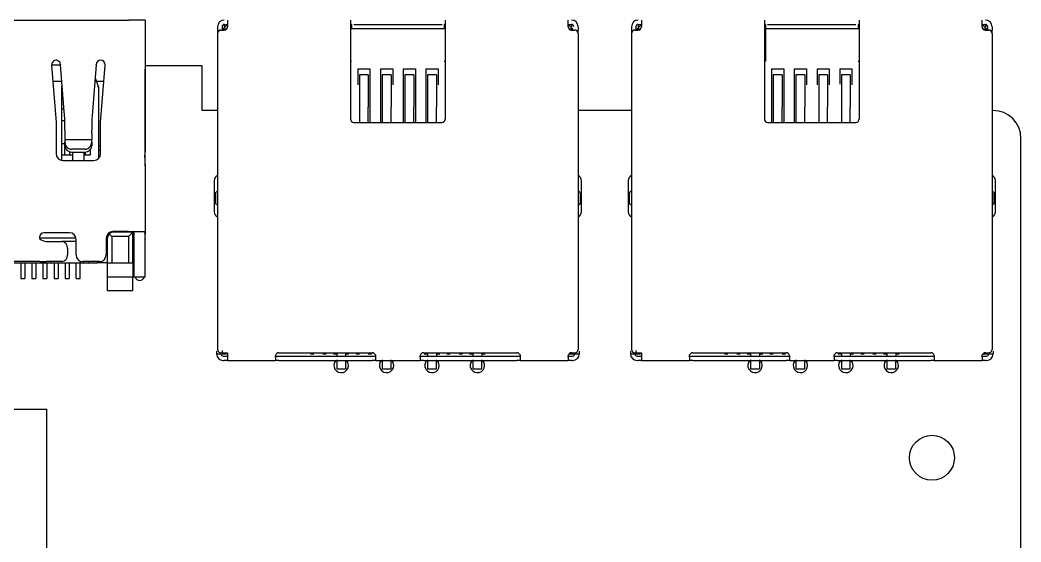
# Model space of a CAD drawing. Header units: millimetres. Extents: x 2 to 1109, y 2 to 430.
# Drawn here: x 285.51 to 330.48, y 342.67 to 366.12 of the extents above; entities that cross this region are included whole.
import ezdxf

# ---------------------------------------------------------------- set-up
doc = ezdxf.new("R2010")
doc.units = ezdxf.units.MM
doc.header["$LTSCALE"] = 0.5
doc.layers.add('几何体', color=7, linetype='Continuous')

msp = doc.modelspace()

# ---------------------------------------------------------------- linework, layer by layer
at = {"layer": '几何体'}
for p, q in [((276.88, 366.113), (290.38, 366.113)), ((291.13, 366.113), (290.38, 366.113)), ((291.13, 366.113), (291.13, 363.913)), ((294.839, 366.121), (294.839, 365.821)), ((300.359, 366.121), (300.359, 365.821)), ((304.619, 366.121), (304.619, 365.821)), ((310.139, 365.821), (310.139, 366.121)), ((313.434, 366.121), (313.434, 365.821)), ((318.954, 366.121), (318.954, 365.821)), ((323.214, 366.121), (323.214, 365.821)), ((328.734, 365.821), (328.734, 366.121)), ((294.389, 365.821), (294.389, 365.671)), ((294.389, 365.671), (294.389, 365.521)), ((294.539, 365.671), (294.689, 365.671)), ((294.589, 365.821), (294.589, 365.671)), ((294.839, 365.921), (294.639, 365.721)), ((294.639, 365.721), (294.797, 365.721)), ((294.639, 365.721), (294.639, 365.671)), ((294.689, 365.921), (294.839, 365.921)), ((294.689, 365.921), (294.689, 365.821)), ((300.359, 365.921), (300.409, 365.921)), ((300.359, 365.821), (300.359, 361.671)), ((300.409, 365.721), (300.359, 365.721)), ((300.409, 365.921), (300.409, 365.721)), ((304.569, 365.721), (300.409, 365.721)), ((300.504, 365.921), (304.474, 365.921)), ((304.569, 365.921), (304.569, 365.721)), ((304.569, 365.921), (304.619, 365.921)), ((304.619, 365.721), (304.569, 365.721)), ((304.619, 365.821), (304.619, 361.671)), ((310.139, 365.921), (310.339, 365.721)), ((310.139, 365.921), (310.289, 365.921)), ((310.181, 365.721), (310.339, 365.721)), ((310.289, 365.921), (310.289, 365.821)), ((310.289, 365.671), (310.439, 365.671)), ((310.339, 365.721), (310.339, 365.671)), ((310.589, 365.821), (310.589, 365.671)), ((310.589, 365.521), (310.589, 365.671)), ((312.984, 365.821), (312.984, 365.671)), ((312.984, 365.671), (312.984, 365.521)), ((313.134, 365.671), (313.284, 365.671)), ((313.184, 365.821), (313.184, 365.671)), ((313.434, 365.921), (313.234, 365.721)), ((313.234, 365.721), (313.392, 365.721)), ((313.234, 365.721), (313.234, 365.671)), ((313.284, 365.921), (313.434, 365.921)), ((313.284, 365.921), (313.284, 365.821)), ((318.954, 365.921), (319.004, 365.921)), ((318.954, 365.821), (318.954, 361.671)), ((319.004, 365.721), (318.954, 365.721)), ((319.004, 365.921), (319.004, 365.721)), ((319.004, 365.721), (319.004, 364.271)), ((323.164, 365.721), (319.004, 365.721)), ((319.099, 365.921), (323.069, 365.921)), ((323.164, 365.921), (323.164, 365.721)), ((323.164, 365.921), (323.214, 365.921)), ((323.214, 365.721), (323.164, 365.721)), ((323.214, 365.821), (323.214, 361.671)), ((328.734, 365.921), (328.934, 365.721)), ((328.734, 365.921), (328.884, 365.921)), ((328.776, 365.721), (328.934, 365.721)), ((328.884, 365.921), (328.884, 365.821)), ((328.884, 365.671), (329.034, 365.671)), ((328.934, 365.721), (328.934, 365.671)), ((328.984, 365.821), (328.984, 365.671)), ((329.184, 365.821), (329.184, 365.671)), ((329.184, 365.521), (329.184, 365.671)), ((294.389, 365.521), (294.389, 351.321)), ((294.389, 365.521), (294.389, 354.021)), ((310.589, 365.521), (310.589, 351.321)), ((312.984, 365.521), (312.984, 351.321)), ((312.984, 365.521), (312.984, 354.021)), ((329.184, 365.521), (329.184, 351.321)), ((286.931, 364.098), (287.13, 361.513)), ((286.933, 364.113), (287.326, 364.113)), ((287.33, 364.127), (287.331, 364.113)), ((287.493, 362.013), (287.331, 364.113)), ((288.93, 364.113), (288.768, 362.013)), ((288.93, 364.113), (288.931, 364.127)), ((289.13, 361.513), (289.33, 364.098)), ((293.689, 364.058), (291.13, 364.058)), ((291.13, 363.913), (291.13, 361.788)), ((291.13, 363.765), (291.13, 363.913)), ((293.689, 362.058), (293.689, 364.058)), ((300.359, 364.271), (300.409, 364.271)), ((300.684, 363.921), (301.234, 363.921)), ((300.684, 363.921), (300.684, 363.214)), ((301.234, 363.921), (301.234, 361.521)), ((301.704, 363.921), (302.254, 363.921)), ((301.704, 363.921), (301.704, 361.521)), ((302.254, 363.921), (302.254, 363.214)), ((302.724, 363.921), (303.274, 363.921)), ((302.724, 363.921), (302.724, 361.521)), ((303.274, 363.921), (303.274, 361.521)), ((303.744, 363.921), (304.294, 363.921)), ((303.744, 363.921), (303.744, 361.521)), ((304.294, 363.921), (304.294, 363.214)), ((304.569, 364.271), (304.619, 364.271)), ((318.954, 364.271), (319.004, 364.271)), ((319.279, 363.921), (319.829, 363.921)), ((319.279, 363.921), (319.279, 361.521)), ((319.829, 363.921), (319.829, 361.521)), ((320.299, 363.921), (320.849, 363.921)), ((320.299, 363.921), (320.299, 361.521)), ((320.849, 363.921), (320.849, 363.214)), ((321.319, 363.921), (321.869, 363.921)), ((321.319, 363.921), (321.319, 363.214)), ((321.869, 363.921), (321.869, 363.214)), ((322.339, 363.921), (322.889, 363.921)), ((322.339, 363.921), (322.339, 363.234)), ((322.889, 363.921), (322.889, 363.214)), ((323.164, 364.271), (323.214, 364.271)), ((288.885, 363.53), (289.022, 363.137)), ((291.13, 362.463), (291.13, 363.765)), ((301.159, 363.659), (300.759, 363.659)), ((300.759, 363.659), (300.759, 363.156)), ((301.159, 363.659), (301.159, 363.156)), ((302.179, 363.659), (301.779, 363.659)), ((301.779, 363.659), (301.779, 363.156)), ((302.179, 363.659), (302.179, 363.156)), ((303.199, 363.659), (302.799, 363.659)), ((302.799, 363.659), (302.799, 363.156)), ((303.199, 363.659), (303.199, 363.156)), ((304.219, 363.659), (303.819, 363.659)), ((303.819, 363.659), (303.819, 363.156)), ((304.219, 363.659), (304.219, 363.156)), ((319.754, 363.659), (319.354, 363.659)), ((319.354, 363.659), (319.354, 363.156)), ((319.754, 363.659), (319.754, 363.156)), ((320.774, 363.659), (320.374, 363.659)), ((320.374, 363.659), (320.374, 363.156)), ((320.774, 363.659), (320.774, 363.156)), ((321.794, 363.659), (321.394, 363.659)), ((321.394, 363.659), (321.394, 363.156)), ((321.794, 363.659), (321.794, 363.156)), ((322.814, 363.659), (322.414, 363.659)), ((322.414, 363.659), (322.414, 363.156)), ((322.814, 363.659), (322.814, 363.156)), ((286.987, 363.374), (287.331, 363.374)), ((287.38, 363.163), (287.38, 359.818)), ((288.939, 363.373), (289.274, 363.373)), ((289.022, 363.137), (289.03, 363.113)), ((289.03, 363.113), (289.03, 363.088)), ((289.03, 363.088), (289.03, 359.89)), ((300.759, 363.156), (300.759, 362.306)), ((301.159, 363.156), (301.159, 362.306)), ((301.779, 363.156), (301.779, 362.306)), ((302.179, 363.156), (302.179, 362.306)), ((302.799, 363.156), (302.799, 362.306)), ((303.199, 363.156), (303.199, 362.306)), ((303.819, 363.156), (303.819, 362.306)), ((304.219, 363.156), (304.219, 362.306)), ((319.354, 363.156), (319.354, 362.306)), ((319.754, 363.156), (319.754, 362.306)), ((320.374, 363.156), (320.374, 362.306)), ((320.774, 363.156), (320.774, 362.306)), ((321.394, 363.156), (321.394, 362.306)), ((321.794, 363.156), (321.794, 362.306)), ((322.414, 363.156), (322.414, 362.306)), ((322.814, 363.156), (322.814, 362.306)), ((287.485, 362.113), (287.38, 362.113)), ((291.13, 359.862), (291.13, 362.463)), ((294.389, 362.058), (293.689, 362.058)), ((300.759, 362.306), (300.759, 362.204)), ((300.759, 362.204), (300.759, 361.521)), ((301.159, 362.306), (301.159, 362.204)), ((301.159, 361.521), (301.159, 362.204)), ((301.779, 362.306), (301.779, 362.204)), ((301.779, 362.204), (301.779, 361.521)), ((302.179, 362.306), (302.179, 362.204)), ((302.179, 361.521), (302.179, 362.204)), ((302.799, 362.306), (302.799, 362.204)), ((302.799, 362.204), (302.799, 361.521)), ((303.199, 362.306), (303.199, 362.204)), ((303.199, 361.521), (303.199, 362.204)), ((303.819, 362.306), (303.819, 362.204)), ((303.819, 362.204), (303.819, 361.521)), ((304.219, 362.306), (304.219, 362.204)), ((304.219, 361.521), (304.219, 362.204)), ((312.984, 362.058), (310.589, 362.058)), ((319.354, 362.306), (319.354, 362.204)), ((319.354, 362.204), (319.354, 361.521)), ((319.754, 362.306), (319.754, 362.204)), ((319.754, 361.521), (319.754, 362.204)), ((320.374, 362.306), (320.374, 362.204)), ((320.374, 362.204), (320.374, 361.521)), ((320.774, 362.306), (320.774, 362.204)), ((320.774, 361.521), (320.774, 362.204)), ((321.394, 362.306), (321.394, 362.204)), ((321.394, 362.204), (321.394, 361.521)), ((321.794, 362.306), (321.794, 362.204)), ((321.794, 361.521), (321.794, 362.204)), ((322.414, 362.306), (322.414, 362.204)), ((322.414, 362.204), (322.414, 361.521)), ((322.814, 362.306), (322.814, 362.204)), ((322.814, 361.521), (322.814, 362.204)), ((287.38, 361.613), (287.524, 361.613)), ((287.493, 362.013), (287.493, 362.013)), ((287.499, 361.931), (287.499, 361.93)), ((287.53, 361.529), (287.518, 361.686)), ((288.743, 361.686), (288.73, 361.529)), ((288.768, 362.013), (288.768, 362.013)), ((287.13, 361.513), (287.13, 360.113)), ((287.53, 361.168), (287.53, 361.529)), ((287.53, 361.168), (287.53, 361.032)), ((288.73, 361.529), (288.73, 361.168)), ((288.73, 361.032), (288.73, 361.168)), ((289.13, 360.113), (289.13, 361.513)), ((300.509, 361.521), (304.469, 361.521)), ((319.104, 361.521), (323.064, 361.521)), ((287.53, 361.032), (287.53, 360.758)), ((287.53, 360.758), (287.53, 360.646)), ((287.53, 360.758), (288.73, 360.758)), ((288.73, 361.032), (288.73, 360.758)), ((288.73, 360.646), (288.73, 360.758)), ((330.484, 303.227), (330.484, 360.797)), ((287.53, 360.563), (287.38, 360.563)), ((287.51, 360.563), (287.51, 360.063)), ((287.53, 360.462), (287.53, 360.646)), ((288.43, 360.311), (287.83, 360.311)), ((288.68, 360.063), (288.68, 360.311)), ((288.73, 360.646), (288.73, 360.462)), ((289.13, 360.473), (289.03, 360.473)), ((289.03, 360.273), (289.13, 360.273)), ((287.38, 360.063), (287.88, 360.063)), ((287.43, 359.813), (287.53, 359.813)), ((287.53, 359.813), (288.73, 359.813)), ((287.75, 360.063), (287.75, 360.198)), ((287.83, 360.188), (288.43, 360.188)), ((287.88, 359.813), (287.88, 360.188)), ((288.38, 360.188), (288.38, 359.813)), ((288.38, 360.063), (288.68, 360.063)), ((288.445, 360.063), (288.445, 360.189)), ((288.73, 359.813), (288.83, 359.813)), ((291.13, 359.862), (291.116, 359.862)), ((291.125, 359.964), (291.119, 360.052)), ((291.13, 359.763), (291.13, 359.862)), ((291.115, 359.763), (291.13, 359.763)), ((291.13, 359.57), (291.13, 359.763)), ((291.13, 359.57), (291.13, 356.479)), ((294.239, 358.901), (294.239, 357.501)), ((310.739, 357.501), (310.739, 358.901)), ((312.834, 358.901), (312.834, 357.501)), ((329.334, 357.501), (329.334, 358.901)), ((294.289, 358.321), (294.289, 357.921)), ((310.689, 357.921), (310.689, 358.321)), ((312.884, 358.321), (312.884, 357.921)), ((329.284, 357.921), (329.284, 358.321)), ((288.026, 356.313), (286.387, 356.313)), ((287.73, 356.563), (286.58, 356.563)), ((288.03, 355.563), (288.03, 356.263)), ((289.38, 356.313), (289.38, 355.563)), ((289.43, 356.293), (289.43, 355.213)), ((289.63, 356.393), (289.518, 356.506)), ((289.63, 356.393), (289.63, 355.213)), ((290.38, 356.393), (289.63, 356.393)), ((289.88, 356.613), (289.68, 356.613)), ((290.58, 356.593), (289.73, 356.593)), ((290.38, 356.613), (289.88, 356.613)), ((290.18, 356.613), (290.18, 356.593)), ((290.38, 356.613), (291.087, 356.613)), ((290.58, 356.593), (290.38, 356.393)), ((290.38, 356.393), (290.38, 355.213)), ((290.58, 355.213), (290.58, 356.593)), ((290.63, 356.479), (290.63, 356.313)), ((290.63, 356.313), (290.63, 354.863)), ((291.13, 356.313), (291.13, 356.479)), ((291.13, 354.863), (291.13, 356.313)), ((291.13, 356.263), (291.13, 356.247)), ((286.738, 356.163), (287.388, 356.163)), ((288.03, 356.163), (287.388, 356.163)), ((287.647, 355.863), (287.647, 355.563)), ((286.395, 355.263), (280.866, 355.263)), ((281.218, 355.213), (286.042, 355.213)), ((285.54, 355.213), (285.54, 354.513)), ((285.72, 355.213), (285.72, 354.513)), ((286.04, 355.213), (286.04, 354.513)), ((286.042, 355.213), (286.475, 355.213)), ((286.22, 355.213), (286.22, 354.513)), ((286.395, 355.263), (286.695, 355.263)), ((286.475, 355.213), (286.91, 355.213)), ((286.54, 355.213), (286.54, 354.513)), ((287.388, 355.263), (286.695, 355.263)), ((286.72, 355.213), (286.72, 354.513)), ((286.91, 355.213), (286.91, 355.263)), ((286.91, 355.213), (288.23, 355.213)), ((287.04, 355.213), (287.04, 354.513)), ((287.22, 355.213), (287.22, 354.513)), ((287.54, 355.213), (287.54, 354.513)), ((287.72, 355.213), (287.72, 354.513)), ((288.04, 354.513), (288.04, 355.213)), ((288.22, 354.513), (288.22, 355.213)), ((288.23, 355.213), (288.23, 355.281)), ((288.23, 355.213), (288.38, 355.213)), ((289.08, 355.263), (288.33, 355.263)), ((288.38, 355.213), (288.38, 355.263)), ((288.38, 355.213), (288.58, 355.213)), ((288.58, 355.263), (288.58, 355.213)), ((288.58, 355.213), (288.98, 355.213)), ((288.98, 355.263), (288.98, 355.213)), ((289.43, 355.213), (288.98, 355.213)), ((289.43, 355.213), (289.63, 355.213)), ((289.43, 355.213), (289.43, 354.563)), ((289.63, 355.213), (290.38, 355.213)), ((290.38, 355.213), (290.58, 355.213)), ((290.58, 355.213), (290.58, 354.563)), ((290.63, 354.863), (290.63, 354.563)), ((291.13, 354.563), (291.13, 354.863)), ((285.54, 354.513), (285.72, 354.513)), ((286.04, 354.513), (286.22, 354.513)), ((286.54, 354.513), (286.72, 354.513)), ((287.04, 354.513), (287.22, 354.513)), ((287.54, 354.513), (287.72, 354.513)), ((288.04, 354.513), (288.22, 354.513)), ((290.58, 354.563), (289.43, 354.563)), ((289.43, 354.563), (289.43, 353.963)), ((290.58, 354.563), (290.63, 354.563)), ((290.58, 353.963), (290.58, 354.563)), ((291.13, 354.563), (290.63, 354.563)), ((289.43, 353.963), (290.58, 353.963)), ((294.589, 351.271), (294.589, 351.121)), ((313.184, 351.271), (313.184, 351.121)), ((294.339, 351.24), (294.339, 351.121)), ((294.339, 351.121), (294.539, 351.121)), ((294.539, 351.171), (294.839, 351.171)), ((294.589, 351.121), (294.789, 351.121)), ((294.639, 351.021), (294.689, 351.021)), ((294.639, 350.821), (294.689, 350.821)), ((294.689, 351.021), (294.839, 351.021)), ((294.839, 350.821), (294.689, 350.821)), ((294.839, 351.171), (294.839, 351.071)), ((294.839, 351.071), (294.839, 350.822)), ((294.839, 350.822), (296.989, 350.822)), ((296.989, 351.021), (297.139, 351.021)), ((296.989, 350.965), (296.989, 350.822)), ((297.139, 350.821), (296.989, 350.821)), ((297.139, 351.171), (301.339, 351.171)), ((297.139, 351.021), (301.339, 351.021)), ((297.139, 350.821), (301.339, 350.821)), ((298.569, 351.126), (298.719, 351.126)), ((299.119, 351.126), (299.269, 351.126)), ((299.589, 351.126), (299.739, 351.126)), ((299.739, 351.126), (299.739, 351.046)), ((299.739, 350.849), (299.739, 350.446)), ((300.139, 351.126), (300.289, 351.126)), ((300.139, 351.126), (300.139, 351.047)), ((300.139, 350.821), (300.139, 350.446)), ((300.609, 351.126), (300.759, 351.126)), ((301.159, 351.126), (301.309, 351.126)), ((301.339, 351.021), (301.489, 351.021)), ((301.489, 350.821), (301.339, 350.821)), ((301.489, 350.965), (301.489, 350.822)), ((301.489, 350.822), (303.489, 350.822)), ((301.779, 350.849), (301.779, 350.446)), ((302.179, 350.446), (302.179, 350.851)), ((303.489, 351.021), (303.639, 351.021)), ((303.489, 350.965), (303.489, 350.822)), ((303.639, 350.821), (303.489, 350.821)), ((303.639, 351.171), (307.839, 351.171)), ((303.639, 351.021), (307.839, 351.021)), ((303.639, 350.821), (307.839, 350.821)), ((303.669, 351.126), (303.819, 351.126)), ((303.819, 351.126), (303.819, 351.046)), ((303.819, 350.849), (303.819, 350.446)), ((304.219, 351.126), (304.369, 351.126)), ((304.219, 351.126), (304.219, 351.047)), ((304.219, 350.446), (304.219, 350.851)), ((304.689, 351.126), (304.839, 351.126)), ((305.239, 351.126), (305.389, 351.126)), ((305.709, 351.126), (305.859, 351.126)), ((305.859, 351.126), (305.859, 351.046)), ((305.859, 350.849), (305.859, 350.446)), ((306.259, 351.126), (306.409, 351.126)), ((306.259, 351.126), (306.259, 351.047)), ((306.259, 350.446), (306.259, 350.851)), ((307.839, 351.021), (307.989, 351.021)), ((307.989, 350.821), (307.839, 350.821)), ((307.989, 350.965), (307.989, 350.822)), ((307.989, 350.822), (310.139, 350.822)), ((310.139, 351.021), (310.289, 351.021)), ((310.139, 350.965), (310.139, 350.822)), ((310.289, 350.821), (310.139, 350.821)), ((310.189, 351.121), (310.389, 351.121)), ((310.289, 351.171), (310.439, 351.171)), ((310.289, 351.021), (310.339, 351.021)), ((310.289, 350.821), (310.339, 350.821)), ((310.439, 351.121), (310.639, 351.121)), ((310.639, 351.24), (310.639, 351.121)), ((312.934, 351.24), (312.934, 351.121)), ((312.934, 351.121), (313.134, 351.121)), ((313.134, 351.171), (313.434, 351.171)), ((313.184, 351.121), (313.384, 351.121)), ((313.234, 351.021), (313.284, 351.021)), ((313.234, 350.821), (313.284, 350.821)), ((313.284, 351.021), (313.434, 351.021)), ((313.434, 350.821), (313.284, 350.821)), ((313.434, 351.171), (313.434, 351.071)), ((313.434, 351.071), (313.434, 350.822)), ((313.434, 350.822), (315.584, 350.822)), ((315.584, 351.021), (315.734, 351.021)), ((315.584, 350.965), (315.584, 350.822)), ((315.734, 350.821), (315.584, 350.821)), ((315.734, 351.171), (319.934, 351.171)), ((315.734, 351.021), (319.934, 351.021)), ((315.734, 350.821), (319.934, 350.821)), ((317.164, 351.126), (317.314, 351.126)), ((317.714, 351.126), (317.864, 351.126)), ((318.184, 351.126), (318.334, 351.126)), ((318.334, 351.126), (318.334, 351.046)), ((318.334, 350.849), (318.334, 350.446)), ((318.734, 351.126), (318.884, 351.126)), ((318.734, 351.126), (318.734, 351.047)), ((318.734, 350.851), (318.734, 350.446)), ((319.204, 351.126), (319.354, 351.126)), ((319.754, 351.126), (319.904, 351.126)), ((319.934, 351.021), (320.084, 351.021)), ((320.084, 350.821), (319.934, 350.821)), ((320.084, 350.965), (320.084, 350.822)), ((320.084, 350.822), (322.084, 350.822)), ((320.374, 350.849), (320.374, 350.446)), ((320.774, 350.446), (320.774, 350.851)), ((322.084, 351.021), (322.234, 351.021)), ((322.084, 350.965), (322.084, 350.822)), ((322.234, 350.821), (322.084, 350.821)), ((322.234, 351.171), (326.434, 351.171)), ((322.234, 351.021), (326.434, 351.021)), ((322.234, 350.821), (326.434, 350.821)), ((322.264, 351.126), (322.414, 351.126)), ((322.414, 351.126), (322.414, 351.046)), ((322.414, 350.849), (322.414, 350.446)), ((322.814, 351.126), (322.964, 351.126)), ((322.814, 351.126), (322.814, 351.047)), ((322.814, 350.446), (322.814, 350.851)), ((323.284, 351.126), (323.434, 351.126)), ((323.834, 351.126), (323.984, 351.126)), ((324.304, 351.126), (324.454, 351.126)), ((324.454, 351.126), (324.454, 351.046)), ((324.454, 350.849), (324.454, 350.446)), ((324.854, 351.126), (325.004, 351.126)), ((324.854, 351.126), (324.854, 351.047)), ((324.854, 350.446), (324.854, 350.851)), ((326.434, 351.021), (326.584, 351.021)), ((326.584, 350.821), (326.434, 350.821)), ((326.584, 350.965), (326.584, 350.822)), ((326.584, 350.822), (328.734, 350.822)), ((328.734, 351.021), (328.884, 351.021)), ((328.734, 350.965), (328.734, 350.822)), ((328.884, 350.821), (328.734, 350.821)), ((328.784, 351.121), (328.984, 351.121)), ((328.884, 351.171), (329.034, 351.171)), ((328.884, 351.021), (328.934, 351.021)), ((328.884, 350.821), (328.934, 350.821)), ((329.034, 351.121), (329.234, 351.121)), ((329.234, 351.24), (329.234, 351.121)), ((299.739, 350.446), (300.139, 350.446)), ((301.779, 350.446), (302.179, 350.446)), ((303.819, 350.446), (304.219, 350.446)), ((305.859, 350.446), (306.259, 350.446)), ((318.334, 350.446), (318.734, 350.446)), ((320.374, 350.446), (320.774, 350.446)), ((322.414, 350.446), (322.814, 350.446)), ((324.454, 350.446), (324.854, 350.446)), ((263.702, 348.633), (286.702, 348.633)), ((286.702, 348.633), (286.702, 325.633))]:
    msp.add_line(p, q, dxfattribs=at)
at = {"layer": '几何体', "flags": 128}
for points in [[(287.331, 363.374), (287.358, 363.365), (287.38, 363.363)], [(287.518, 361.686), (287.504, 361.868), (287.493, 362.013)], [(288.768, 362.013), (288.754, 361.828), (288.743, 361.686)], [(291.13, 361.788), (291.126, 360.648), (291.115, 359.763)], [(291.13, 359.862), (291.129, 359.919), (291.125, 359.964)], [(290.38, 356.613), (290.435, 356.613), (290.487, 356.613), (290.532, 356.609), (290.57, 356.6), (290.599, 356.584), (290.618, 356.559), (290.627, 356.526), (290.63, 356.479)], [(291.13, 356.479), (291.128, 356.54), (291.122, 356.579), (291.109, 356.605), (291.087, 356.613)], [(296.989, 350.965), (296.991, 351.017), (296.998, 351.071)], [(300.264, 350.601), (300.239, 350.725), (300.177, 350.823)], [(301.481, 351.071), (301.487, 351.017), (301.489, 350.965)], [(302.304, 350.601), (302.279, 350.725), (302.216, 350.823)], [(303.489, 350.965), (303.491, 351.017), (303.498, 351.071)], [(304.344, 350.601), (304.319, 350.725), (304.257, 350.823)], [(306.384, 350.601), (306.359, 350.725), (306.297, 350.823)], [(307.981, 351.071), (307.987, 351.017), (307.989, 350.965)], [(310.139, 350.965), (310.141, 351.017), (310.148, 351.071)], [(315.584, 350.965), (315.586, 351.017), (315.592, 351.071)], [(318.859, 350.601), (318.834, 350.725), (318.771, 350.823)], [(320.075, 351.071), (320.082, 351.017), (320.084, 350.965)], [(320.899, 350.601), (320.874, 350.725), (320.811, 350.823)], [(322.084, 350.965), (322.086, 351.017), (322.092, 351.071)], [(322.939, 350.601), (322.914, 350.725), (322.851, 350.823)], [(324.979, 350.601), (324.954, 350.725), (324.891, 350.823)], [(326.575, 351.071), (326.582, 351.017), (326.584, 350.965)], [(328.734, 350.965), (328.736, 351.017), (328.742, 351.071)]]:
    msp.add_lwpolyline(points, dxfattribs=at)
at = {"layer": '几何体'}
msp.add_circle((326.484, 346.452), 1.01, dxfattribs=at)
for centre, radius, start, end in [((294.689, 365.821), 0.3, 90.0033, 179.9964), ((310.289, 365.821), 0.3, 0.0047, 89.9967), ((313.284, 365.821), 0.3, 90.0033, 179.9964), ((328.884, 365.821), 0.3, 0.0047, 89.9967), ((294.544, 365.516), 0.155, 91.7597, 178.2347), ((294.692, 365.818), 0.103, 91.7669, 178.2332), ((294.684, 365.826), 0.155, 271.7718, 358.2395), ((310.294, 365.826), 0.155, 181.7603, 268.2283), ((310.286, 365.818), 0.103, 1.7669, 88.2332), ((310.434, 365.516), 0.155, 1.7653, 88.2403), ((313.139, 365.516), 0.155, 91.7597, 178.2347), ((313.287, 365.818), 0.103, 91.7669, 178.2332), ((313.279, 365.826), 0.155, 271.7718, 358.2395), ((328.889, 365.826), 0.155, 181.7603, 268.2283), ((328.881, 365.818), 0.103, 1.7669, 88.2332), ((329.029, 365.516), 0.155, 1.7653, 88.2403), ((287.13, 364.113), 0.2, 4.0104, 184.3461), ((289.13, 364.113), 0.2, 0, 175.991), ((289.13, 364.113), 0.2, 355.5884, 0), ((288.88, 363.088), 0.15, 0, 19.2901), ((329.223, 360.797), 1.261, 360, 90), ((300.514, 361.676), 0.155, 181.7615, 268.2357), ((304.464, 361.676), 0.155, 271.7643, 358.2385), ((319.109, 361.676), 0.155, 181.7615, 268.2357), ((323.059, 361.676), 0.155, 271.7643, 358.2385), ((287.843, 360.624), 0.314, 176.021, 267.6495), ((287.818, 360.476), 0.288, 182.745, 272.5042), ((288.416, 360.625), 0.315, 272.534, 3.7956), ((288.443, 360.476), 0.288, 267.4958, 357.255), ((287.43, 360.113), 0.3, 180, 270), ((288.83, 360.113), 0.3, 270, 0), ((297.054, 360.131), 5.95, 183.5397, 185.4101), ((294.489, 358.901), 0.25, 113.6461, 180), ((310.489, 358.901), 0.25, 0, 66.1644), ((313.084, 358.901), 0.25, 113.6461, 180), ((329.084, 358.901), 0.25, 0, 66.1644), ((294.389, 358.321), 0.1, 90, 180), ((310.589, 358.321), 0.1, 0, 90), ((312.984, 358.321), 0.1, 90, 180), ((329.184, 358.321), 0.1, 0, 90), ((294.389, 357.921), 0.1, 180, 270), ((310.589, 357.921), 0.1, 270, 0), ((312.984, 357.921), 0.1, 180, 270), ((329.184, 357.921), 0.1, 270, 0), ((294.489, 357.501), 0.25, 180, 246.1642), ((310.489, 357.501), 0.25, 293.646, 0), ((313.084, 357.501), 0.25, 180, 246.1642), ((329.084, 357.501), 0.25, 293.646, 0), ((286.58, 356.363), 0.2, 90, 180), ((286.58, 356.363), 0.2, 180, 201.8031), ((286.731, 356.698), 0.529, 230.5415, 266.0647), ((287.73, 356.263), 0.3, 0, 90), ((289.68, 356.313), 0.3, 90, 180), ((289.73, 356.293), 0.3, 135, 180), ((289.73, 356.294), 0.299, 89.9511, 135.0489), ((286.738, 356.315), 0.151, 253.3468, 269.9655), ((287.366, 355.882), 0.282, 356.1887, 85.5981), ((287.366, 355.545), 0.282, 274.402, 3.8113), ((288.33, 355.563), 0.3, 180, 270), ((289.08, 355.563), 0.3, 270, 0), ((290.891, 354.648), 0.225, 202.0651, 337.9349), ((294.544, 351.326), 0.155, 181.7643, 268.2385), ((310.434, 351.326), 0.155, 271.7608, 358.2353), ((313.139, 351.326), 0.155, 181.7643, 268.2385), ((329.029, 351.326), 0.155, 271.7608, 358.2353), ((294.639, 351.121), 0.3, 180.0045, 269.9955), ((294.643, 351.124), 0.103, 181.8531, 268.1469), ((297.142, 351.017), 0.154, 90.9424, 159.62), ((299.939, 350.601), 0.325, 137.3084, 0), ((301.337, 351.017), 0.154, 20.381, 89.0596), ((301.979, 350.601), 0.325, 137.0487, 0), ((303.642, 351.017), 0.154, 90.9414, 159.6181), ((304.019, 350.601), 0.325, 137.3083, 0), ((306.059, 350.601), 0.325, 137.3083, 0), ((307.837, 351.017), 0.154, 20.381, 89.0596), ((310.292, 351.017), 0.154, 90.938, 159.6162), ((310.336, 351.124), 0.103, 271.8599, 358.1401), ((310.339, 351.121), 0.3, 270.0044, 359.9956), ((313.234, 351.121), 0.3, 180.0045, 269.9955), ((313.237, 351.124), 0.103, 181.8531, 268.1469), ((315.736, 351.017), 0.154, 90.9424, 159.62), ((318.534, 350.601), 0.325, 137.3084, 0), ((319.931, 351.017), 0.154, 20.381, 89.0596), ((320.574, 350.601), 0.325, 137.0487, 0), ((322.236, 351.017), 0.154, 90.9414, 159.6181), ((322.614, 350.601), 0.325, 137.3083, 0), ((324.654, 350.601), 0.325, 137.3083, 0), ((326.431, 351.017), 0.154, 20.381, 89.0596), ((328.886, 351.017), 0.154, 90.938, 159.6162), ((328.93, 351.124), 0.103, 271.8599, 358.1401), ((328.934, 351.121), 0.3, 270.0044, 359.9956)]:
    msp.add_arc(centre, radius, start, end, dxfattribs=at)

doc.saveas('drawing.dxf')
